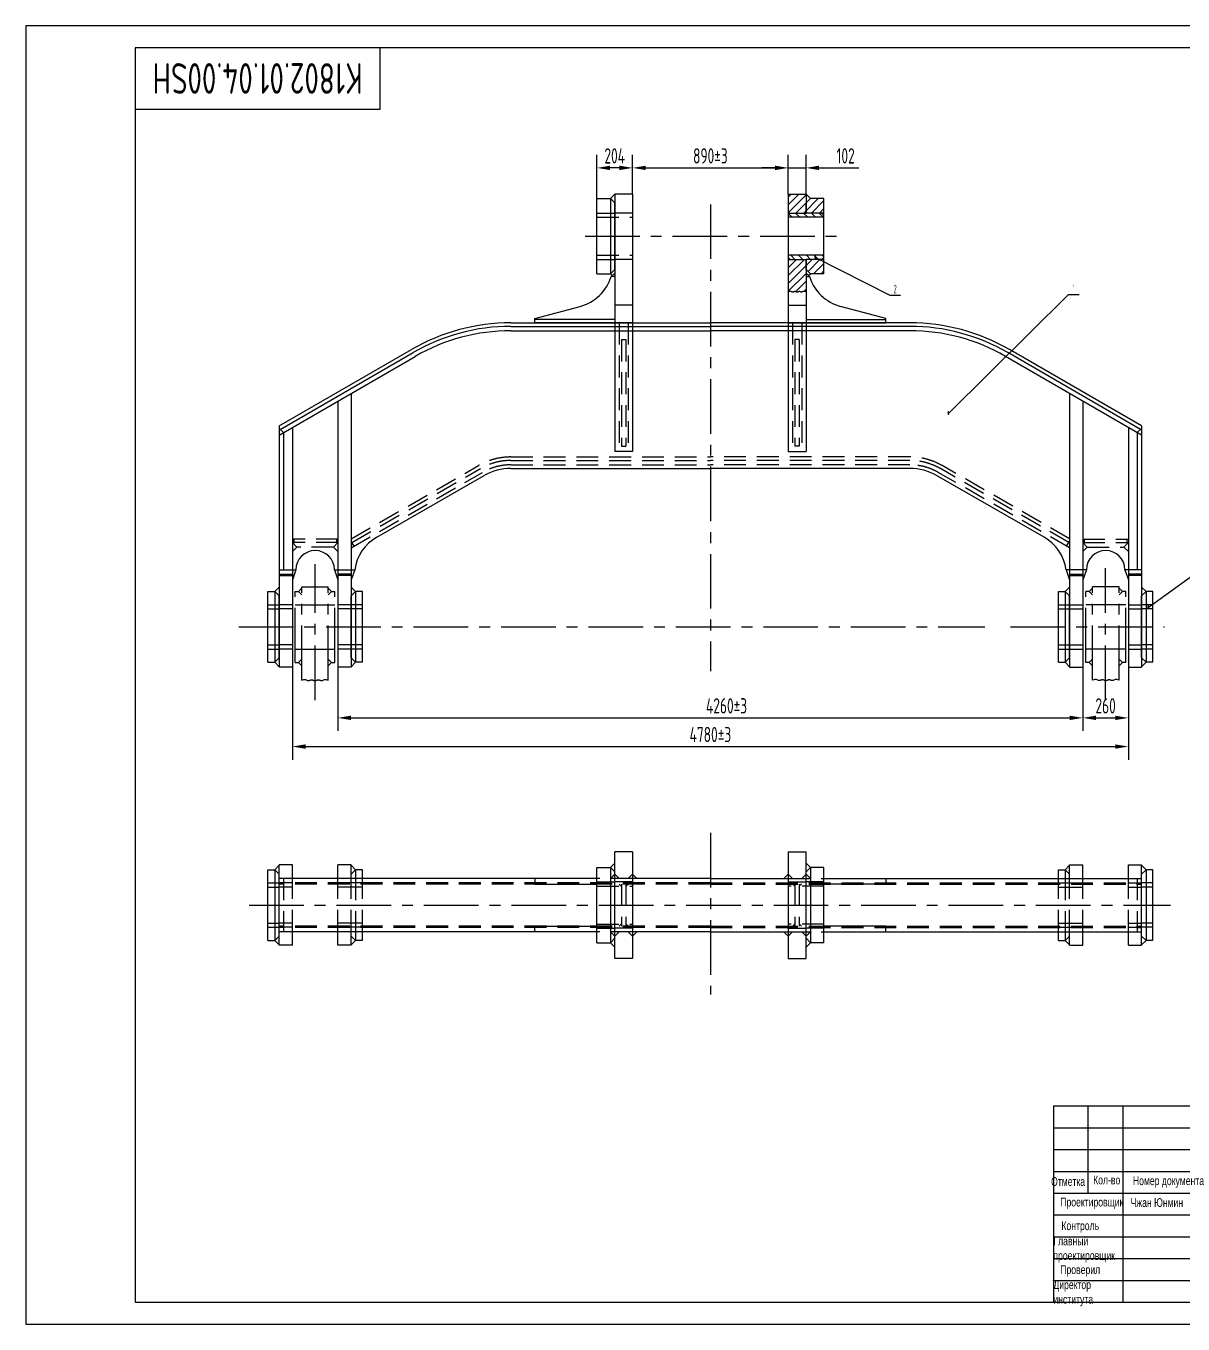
# Model space of a CAD drawing. Header units: millimetres. Extents: x 0 to 10500, y 0 to 7425.
# Drawn here: x 0 to 6616, y 0 to 7425 of the extents above; entities that cross this region are included whole.
import ezdxf
from ezdxf.enums import TextEntityAlignment as Align

# ---------------------------------------------------------------- set-up
doc = ezdxf.new("R2010")
doc.units = ezdxf.units.MM
doc.header["$LTSCALE"] = 250
for name, pattern in [('F', [0.75, 0.5, -0.25]), ('G', [2, 1.25, -0.25, 0.25, -0.25]), ('K', [2.5, 1.25, -0.25, 0.25, -0.25, 0.25, -0.25])]:
    doc.linetypes.add(name, pattern=pattern)
for name, color, linetype in [('01', 7, 'Continuous'), ('02', 1, 'Continuous'), ('04', 2, 'F'), ('05', 4, 'G'), ('07', 6, 'K'), ('08', 1, 'Continuous'), ('11', 3, 'Continuous'), ('THICK', 7, 'Continuous')]:
    doc.layers.add(name, color=color, linetype=linetype)
doc.styles.get("Standard").update_dxf_attribs({"font": 'isocp', "width": 0.707, "bigfont": 'intecad.shx'})
doc.dimstyles.new('INTE', dxfattribs={"dimscale": 25, "dimtxt": 3.5, "dimasz": 3, "dimexe": 3, "dimexo": 0, "dimgap": 1, "dimtad": 1, "dimdec": 3, "dimdsep": 46, "dimtxsty": 'Standard', "dimcen": 0, "dimclrd": 1, "dimclre": 1, "dimclrt": 3, "dimaunit": 1, "dimadec": 0, "dimazin": 0, "dimtfac": 1, "dimtdec": 3, "dimtmove": 0, "dimatfit": 0, "dimfxl": 1, "dimarcsym": 0})

# ---------------------------------------------------------------- blocks, each defined once
blk = doc.blocks.new('*D148')
at = {"layer": '08', "color": 1, "lineweight": -2}
for p, q in [((3264.6, 6437.6), (3264.6, 6688.2)), ((3468.6, 6462.6), (3468.6, 6688.2)), ((3393.6, 6613.2), (3339.6, 6613.2))]:
    blk.add_line(p, q, dxfattribs=at)
at = {"layer": '08', "color": 1}
for points in [[(3339.6, 6625.7), (3339.6, 6600.7), (3264.6, 6613.2)], [(3393.6, 6625.7), (3393.6, 6600.7), (3468.6, 6613.2)]]:
    blk.add_solid(points, dxfattribs=at)
at = {"layer": 'Defpoints', "color": 0}
for p in [(3264.6, 6613.2), (3468.6, 6462.6), (3264.6, 6437.6)]:
    blk.add_point(p, dxfattribs=at)
at = {"layer": '08', "color": 3, "insert": (3366.6, 6681.9), "char_height": 87.5, "attachment_point": 5}
blk.add_mtext('204', dxfattribs=at)
blk = doc.blocks.new('*D149')
at = {"layer": '08', "color": 1, "lineweight": -2}
for p, q in [((1523.6, 3757.6), (1523.6, 3228.2)), ((6303.6, 3757.6), (6303.6, 3228.2)), ((1598.6, 3303.2), (6228.6, 3303.2))]:
    blk.add_line(p, q, dxfattribs=at)
at = {"layer": '08', "color": 1}
for points in [[(1598.6, 3315.7), (1598.6, 3290.7), (1523.6, 3303.2)], [(6228.6, 3315.7), (6228.6, 3290.7), (6303.6, 3303.2)]]:
    blk.add_solid(points, dxfattribs=at)
at = {"layer": 'Defpoints', "color": 0}
for p in [(1523.6, 3757.6), (6303.6, 3757.6), (6303.6, 3303.2)]:
    blk.add_point(p, dxfattribs=at)
at = {"layer": '08', "color": 3, "insert": (3913.6, 3371.9), "char_height": 87.5, "attachment_point": 5}
blk.add_mtext('4780%%p3', dxfattribs=at)
blk = doc.blocks.new('*D150')
at = {"layer": '08', "color": 1, "lineweight": -2}
for p, q in [((1783.6, 3757.6), (1783.6, 3392.3)), ((6043.6, 3757.6), (6043.6, 3392.3)), ((1858.6, 3467.3), (5968.6, 3467.3))]:
    blk.add_line(p, q, dxfattribs=at)
at = {"layer": '08', "color": 1}
for points in [[(1858.6, 3479.8), (1858.6, 3454.8), (1783.6, 3467.3)], [(5968.6, 3479.8), (5968.6, 3454.8), (6043.6, 3467.3)]]:
    blk.add_solid(points, dxfattribs=at)
at = {"layer": 'Defpoints', "color": 0}
for p in [(1783.6, 3757.6), (6043.6, 3757.6), (6043.6, 3467.3)]:
    blk.add_point(p, dxfattribs=at)
at = {"layer": '08', "color": 3, "insert": (4006.1, 3536.1), "char_height": 87.5, "attachment_point": 5}
blk.add_mtext('4260%%p3', dxfattribs=at)
blk = doc.blocks.new('uip')
at = {"layer": '07', "color": 6, "linetype": 'K'}
for p, q in [((1537.2, 2065.4), (1556.2, 2084.4)), ((1556.2, 1557.4), (1556.2, 2092.4)), ((1556.2, 2092.4), (1708.2, 2092.4)), ((1708.2, 1557.4), (1708.2, 2092.4)), ((1727.2, 2065.4), (1708.2, 2084.4)), ((1518.2, 1659.4), (1518.2, 2065.4)), ((1518.2, 2065.4), (1537.2, 2065.4)), ((1537.2, 2065.4), (1556.2, 2046.4)), ((1727.2, 2065.4), (1708.2, 2046.4)), ((1727.2, 2065.4), (1746.2, 2065.4)), ((1746.2, 1659.4), (1746.2, 2065.4)), ((1518.2, 1989.4), (1746.2, 1989.4)), ((1518.2, 1735.5), (1746.2, 1735.5)), ((1518.2, 1659.4), (1537.2, 1659.4)), ((1537.2, 1659.4), (1556.2, 1678.4)), ((1537.2, 1659.4), (1556.2, 1640.4)), ((1727.2, 1659.4), (1708.2, 1678.4)), ((1727.2, 1659.4), (1708.2, 1640.4)), ((1727.2, 1659.4), (1746.2, 1659.4))]:
    blk.add_line(p, q, dxfattribs=at)
blk.add_lwpolyline([(1556.2, 1557.4), (1562.9, 1560), (1568.8, 1561.2), (1574, 1561.3), (1578.5, 1560.6), (1582.6, 1559.4), (1586.2, 1558), (1589.5, 1556.7), (1592.6, 1555.8), (1595.5, 1555.6), (1598.3, 1555.9), (1600.9, 1556.6), (1603.5, 1557.5), (1606, 1558.5), (1608.4, 1559.5), (1610.8, 1560.1), (1613.2, 1560.4), (1615.6, 1560.1), (1617.9, 1559.4), (1620.3, 1558.5), (1622.7, 1557.4), (1625.1, 1556.2), (1627.4, 1555.3), (1629.8, 1554.6), (1632.2, 1554.3), (1634.6, 1554.6), (1636.9, 1555.3), (1639.3, 1556.2), (1641.7, 1557.4), (1644.1, 1558.5), (1646.4, 1559.4), (1648.8, 1560.1), (1651.2, 1560.4), (1653.6, 1560.1), (1656, 1559.5), (1658.4, 1558.5), (1660.9, 1557.5), (1663.4, 1556.6), (1666.1, 1555.9), (1668.9, 1555.6), (1671.8, 1555.8), (1674.8, 1556.7), (1678.1, 1558), (1681.8, 1559.4), (1685.8, 1560.6), (1690.4, 1561.3), (1695.6, 1561.2), (1701.5, 1560), (1708.2, 1557.4)], dxfattribs=at)
blk = doc.blocks.new('*D145')
at = {"layer": '08', "color": 1, "lineweight": -2}
for p, q in [((6043.6, 3757.6), (6043.6, 3392.3)), ((6303.6, 3757.6), (6303.6, 3392.3)), ((6118.6, 3467.3), (6228.6, 3467.3))]:
    blk.add_line(p, q, dxfattribs=at)
at = {"layer": '08', "color": 1}
for points in [[(6118.6, 3479.8), (6118.6, 3454.8), (6043.6, 3467.3)], [(6228.6, 3479.8), (6228.6, 3454.8), (6303.6, 3467.3)]]:
    blk.add_solid(points, dxfattribs=at)
at = {"layer": 'Defpoints', "color": 0}
for p in [(6043.6, 3757.6), (6303.6, 3757.6), (6303.6, 3467.3)]:
    blk.add_point(p, dxfattribs=at)
at = {"layer": '08', "color": 3, "insert": (6173.6, 3536.1), "char_height": 87.5, "attachment_point": 5}
blk.add_mtext('260', dxfattribs=at)
blk = doc.blocks.new('*D146')
at = {"layer": '08', "color": 1, "lineweight": -2}
for p, q in [((4358.6, 6462.6), (4358.6, 6688.2)), ((4460.6, 6462.6), (4460.6, 6688.2)), ((4283.6, 6613.2), (4208.6, 6613.2)), ((4358.6, 6613.2), (4460.6, 6613.2)), ((4535.6, 6613.2), (4763.3, 6613.2))]:
    blk.add_line(p, q, dxfattribs=at)
at = {"layer": '08', "color": 1}
for points in [[(4283.6, 6625.7), (4283.6, 6600.7), (4358.6, 6613.2)], [(4535.6, 6625.7), (4535.6, 6600.7), (4460.6, 6613.2)]]:
    blk.add_solid(points, dxfattribs=at)
at = {"layer": 'Defpoints', "color": 0}
for p in [(4460.6, 6613.2), (4358.6, 6462.6), (4460.6, 6462.6)]:
    blk.add_point(p, dxfattribs=at)
at = {"layer": '08', "color": 3, "insert": (4687, 6681.9), "char_height": 87.5, "attachment_point": 5}
blk.add_mtext('102', dxfattribs=at)
blk = doc.blocks.new('*D147')
at = {"layer": '08', "color": 1, "lineweight": -2}
for p, q in [((3468.6, 6462.6), (3468.6, 6688.2)), ((4358.6, 6462.6), (4358.6, 6688.2)), ((3543.6, 6613.2), (4283.6, 6613.2))]:
    blk.add_line(p, q, dxfattribs=at)
at = {"layer": '08', "color": 1}
for points in [[(3543.6, 6625.7), (3543.6, 6600.7), (3468.6, 6613.2)], [(4283.6, 6625.7), (4283.6, 6600.7), (4358.6, 6613.2)]]:
    blk.add_solid(points, dxfattribs=at)
at = {"layer": 'Defpoints', "color": 0}
for p in [(4358.6, 6613.2), (3468.6, 6462.6), (4358.6, 6462.6)]:
    blk.add_point(p, dxfattribs=at)
at = {"layer": '08', "color": 3, "insert": (3913.6, 6681.9), "char_height": 87.5, "attachment_point": 5}
blk.add_mtext('890%%p3', dxfattribs=at)
blk = doc.blocks.new('*U158', base_point=(251.96, 168.31))
at = {"layer": '01'}
for p, q in [((251.96, 168.31), (251.96, 182.31)), ((195.96, 168.31), (251.96, 168.31))]:
    blk.add_line(p, q, dxfattribs=at)
blk = doc.blocks.new('*U159')
at = {"layer": '04'}
blk.add_blockref('*U158', (0, 0), dxfattribs=at)
blk = doc.blocks.new('*U160')
at = {"layer": '01'}
for points in [[(415, 292), (25, 292)], [(25, 292), (25, 5)], [(25, 5), (415, 5)]]:
    blk.add_lwpolyline(points, dxfattribs=at)
at = {"layer": '02'}
for points in [[(420, 297), (0, 297)], [(0, 297), (0, 0)], [(0, 0), (420, 0)]]:
    blk.add_lwpolyline(points, dxfattribs=at)

msp = doc.modelspace()

# ---------------------------------------------------------------- hatches: boundary and pattern name
at = {"layer": '02', "linetype": 'Continuous'}
h = msp.add_hatch(dxfattribs=at)
h.set_pattern_fill('ANSI31', color=1, scale=10, style=0)
h.set_pattern_definition([(45, (382.96, 944.028), (-22.45064, 22.45064), [])])
h.paths.add_polyline_path([(4460.6283, 6412.6071), (4460.6283, 6462.6071), (4358.6283, 6462.6071), (4358.6283, 6355.1071), (4460.6283, 6355.1071)])
h.paths.add_polyline_path([(4460.6283, 6090.1071), (4358.6283, 6090.1071), (4358.6283, 5905.4706), (4363.1211, 5907.2257), (4367.0785, 5908.0365), (4370.5627, 5908.1063), (4373.6361, 5907.6381), (4376.3608, 5906.8353), (4378.7992, 5905.9009), (4381.0134, 5905.0383), (4383.0658, 5904.4506), (4385.0103, 5904.2892), (4386.8676, 5904.4984), (4388.6501, 5904.9706), (4390.3705, 5905.5981), (4392.041, 5906.2735), (4393.6742, 5906.889), (4395.2825, 5907.3373), (4396.8783, 5907.5106), (4398.472, 5907.3353), (4400.0658, 5906.8731), (4401.6595, 5906.2197), (4403.2533, 5905.4706), (4404.847, 5904.7215), (4406.4408, 5904.0681), (4408.0345, 5903.6059), (4409.6283, 5903.4306), (4411.222, 5903.6059), (4412.8158, 5904.0681), (4414.4095, 5904.7215), (4416.0033, 5905.4706), (4417.597, 5906.2197), (4419.1908, 5906.8731), (4420.7845, 5907.3353), (4422.3783, 5907.5106), (4423.9741, 5907.3373), (4425.5824, 5906.889), (4427.2156, 5906.2735), (4428.8861, 5905.5981), (4430.6064, 5904.9706), (4432.389, 5904.4984), (4434.2463, 5904.2892), (4436.1908, 5904.4506), (4438.2432, 5905.0383), (4440.4574, 5905.9009), (4442.8958, 5906.8353), (4445.6205, 5907.6381), (4448.6938, 5908.1063), (4452.1781, 5908.0365), (4456.1355, 5907.2257), (4460.6283, 5905.4706)])
h.paths.add_polyline_path([(4562.6283, 6076.466), (4535.7945, 6090.1071), (4460.6283, 6090.1071), (4460.6283, 6032.6071), (4485.6283, 6007.6071), (4562.6283, 6007.6071)])
h.paths.add_polyline_path([(4562.6283, 6437.6071), (4485.6283, 6437.6071), (4460.6283, 6412.6071), (4460.6283, 6355.1071), (4562.6283, 6355.1071)])
h = msp.add_hatch(dxfattribs=at)
h.set_pattern_fill('ANSI31', color=1, scale=10, angle=90, style=0)
h.set_pattern_definition([(135, (382.96, 944.028), (-22.45064, -22.45064), [])])
h.paths.add_polyline_path([(4562.6283, 6331.1071), (4562.6283, 6344.1071), (4551.6283, 6355.1071), (4460.6283, 6355.1071), (4369.6283, 6355.1071), (4358.6283, 6344.1071), (4358.6283, 6331.1071)])
h.paths.add_polyline_path([(4460.6283, 6090.1071), (4551.6283, 6090.1071), (4562.6283, 6101.1071), (4562.6283, 6114.1071), (4358.6283, 6114.1071), (4358.6283, 6101.1071), (4369.6283, 6090.1071)])
h.paths.add_polyline_path([(4504.8444, 6089.9686), (4523.8082, 6089.9686), (4523.8082, 6114.584), (4504.8444, 6114.584)], flags=9)

# ---------------------------------------------------------------- linework, layer by layer
at = {"layer": '01', "color": 7, "linetype": 'Continuous'}
for p, q in [((3341.6283, 6437.6071), (3366.6283, 6462.6071)), ((4485.6283, 6437.6071), (4460.6283, 6462.6071)), ((3264.6283, 6007.6071), (3264.6283, 6437.6071)), ((3264.6283, 6437.6071), (3341.6283, 6437.6071)), ((3341.6283, 6437.6071), (3341.6283, 6007.6071)), ((3341.6283, 6437.6071), (3366.6283, 6412.6071)), ((3366.6283, 6032.6071), (3366.6283, 6412.6071)), ((4485.6283, 6437.6071), (4460.6283, 6412.6071)), ((4460.6283, 6355.1071), (4460.6283, 6412.6071)), ((4562.6283, 6437.6071), (4485.6283, 6437.6071)), ((4562.6283, 6007.6071), (4562.6283, 6437.6071)), ((4358.6283, 6355.1071), (4460.6283, 6355.1071)), ((4562.6283, 6331.1071), (4358.6283, 6331.1071)), ((4562.6283, 6355.1071), (4460.6283, 6355.1071)), ((4551.6283, 6355.1071), (4562.6283, 6344.1071)), ((4562.6283, 6114.1071), (4358.6283, 6114.1071)), ((4358.6283, 6090.1071), (4460.6283, 6090.1071)), ((4562.6283, 6090.1071), (4460.6283, 6090.1071)), ((4460.6283, 6032.6071), (4460.6283, 6090.1071)), ((4551.6283, 6090.1071), (4562.6283, 6101.1071)), ((3366.6283, 6032.6071), (3341.6283, 6007.6071)), ((4460.6283, 6032.6071), (4485.6283, 6007.6071)), ((3264.6283, 6007.6071), (3341.6283, 6007.6071)), ((3352.2693, 5996.966), (3341.6283, 6007.6071)), ((3366.6283, 6010.6071), (3346.6283, 5991.6071)), ((3366.6283, 5991.6071), (3346.6283, 5991.6071)), ((3366.6283, 5991.6071), (3366.6283, 5726.6071)), ((4460.6283, 6010.6071), (4480.6283, 5991.6071)), ((4460.6283, 5991.6071), (4460.6283, 5726.6071)), ((4460.6283, 5991.6071), (4480.6283, 5991.6071)), ((4474.9873, 5996.966), (4485.6283, 6007.6071)), ((4562.6283, 6007.6071), (4485.6283, 6007.6071)), ((2909.6283, 5751.6071), (3169.1708, 5821.1513)), ((4917.6283, 5751.6071), (4658.0857, 5821.1513)), ((2772.6283, 5726.6071), (3913.6283, 5726.6071)), ((2909.6283, 5726.6071), (2909.6283, 5751.6071)), ((3366.6283, 5745.6071), (2909.6283, 5745.6071)), ((3366.6283, 5726.6071), (2909.6283, 5726.6071)), ((5054.6283, 5726.6071), (3913.6283, 5726.6071)), ((4460.6283, 5745.6071), (4917.6283, 5745.6071)), ((4460.6283, 5726.6071), (4917.6283, 5726.6071)), ((4917.6283, 5726.6071), (4917.6283, 5751.6071)), ((1523.6283, 5129.0775), (1523.6283, 3757.6071)), ((6303.6283, 5129.0775), (6303.6283, 3757.6071)), ((1472.6283, 5099.6071), (1472.6283, 4314.6071)), ((6354.6283, 5099.6071), (6354.6283, 4314.6071)), ((2772.6283, 4894.6071), (3913.6283, 4894.6071)), ((5054.6283, 4894.6071), (3913.6283, 4894.6071)), ((1447.6283, 4314.6071), (1543.6283, 4314.6071)), ((1543.6283, 4314.6071), (1523.6283, 4257.6071)), ((1763.6283, 4314.6071), (1783.6283, 4257.6071)), ((1763.6283, 4314.6071), (1880.0283, 4314.6071)), ((1880.0283, 4314.6071), (1859.6283, 4257.6071)), ((5947.2283, 4314.6071), (5967.6283, 4257.6071)), ((6063.6283, 4314.6071), (5947.2283, 4314.6071)), ((6063.6283, 4314.6071), (6043.6283, 4257.6071)), ((6283.6283, 4314.6071), (6303.6283, 4257.6071)), ((6379.6283, 4314.6071), (6283.6283, 4314.6071)), ((1383.6283, 3785.1071), (1383.6283, 4190.1071)), ((1383.6283, 4190.1071), (1422.6283, 4190.1071)), ((1422.6283, 4190.1071), (1447.6283, 4215.1071)), ((1422.6283, 4190.1071), (1422.6283, 3785.1071)), ((1422.6283, 4190.1071), (1447.6283, 4165.1071)), ((1447.6283, 3810.1071), (1447.6283, 4165.1071)), ((1884.6283, 4190.1071), (1859.6283, 4215.1071)), ((1884.6283, 4190.1071), (1859.6283, 4165.1071)), ((1859.6283, 3810.1071), (1859.6283, 4165.1071)), ((1884.6283, 4190.1071), (1884.6283, 3785.1071)), ((1923.6283, 4190.1071), (1884.6283, 4190.1071)), ((1923.6283, 3785.1071), (1923.6283, 4190.1071)), ((5903.6283, 3785.1071), (5903.6283, 4190.1071)), ((5903.6283, 4190.1071), (5942.6283, 4190.1071)), ((5942.6283, 4190.1071), (5967.6283, 4215.1071)), ((5942.6283, 4190.1071), (5942.6283, 3785.1071)), ((5942.6283, 4190.1071), (5967.6283, 4165.1071)), ((5967.6283, 3810.1071), (5967.6283, 4165.1071)), ((6404.6283, 4190.1071), (6379.6283, 4215.1071)), ((6404.6283, 4190.1071), (6379.6283, 4165.1071)), ((6379.6283, 3810.1071), (6379.6283, 4165.1071)), ((6404.6283, 4190.1071), (6404.6283, 3785.1071)), ((6443.6283, 4190.1071), (6404.6283, 4190.1071)), ((6443.6283, 3785.1071), (6443.6283, 4190.1071)), ((1422.6283, 3785.1071), (1447.6283, 3810.1071)), ((1884.6283, 3785.1071), (1859.6283, 3810.1071)), ((5942.6283, 3785.1071), (5967.6283, 3810.1071)), ((6404.6283, 3785.1071), (6379.6283, 3810.1071)), ((1383.6283, 3785.1071), (1422.6283, 3785.1071)), ((1422.6283, 3785.1071), (1447.6283, 3760.1071)), ((1884.6283, 3785.1071), (1859.6283, 3760.1071)), ((1923.6283, 3785.1071), (1884.6283, 3785.1071)), ((5903.6283, 3785.1071), (5942.6283, 3785.1071)), ((5942.6283, 3785.1071), (5967.6283, 3760.1071)), ((6404.6283, 3785.1071), (6379.6283, 3760.1071)), ((6443.6283, 3785.1071), (6404.6283, 3785.1071)), ((3366.6283, 2091.3279), (3366.6283, 2701.3279)), ((4460.6283, 2091.3279), (4460.6283, 2701.3279)), ((1383.6283, 2193.8279), (1383.6283, 2598.8279)), ((1383.6283, 2598.8279), (1422.6283, 2598.8279)), ((1422.6283, 2598.8279), (1447.6283, 2623.8279)), ((1422.6283, 2598.8279), (1422.6283, 2193.8279)), ((1422.6283, 2598.8279), (1447.6283, 2573.8279)), ((1447.6283, 2166.3279), (1447.6283, 2626.3279)), ((1859.6283, 2548.8279), (1859.6283, 2626.3279)), ((1884.6283, 2598.8279), (1859.6283, 2623.8279)), ((1884.6283, 2598.8279), (1859.6283, 2573.8279)), ((1884.6283, 2598.8279), (1884.6283, 2548.8279)), ((1923.6283, 2598.8279), (1884.6283, 2598.8279)), ((1923.6283, 2548.8279), (1923.6283, 2598.8279)), ((3264.6283, 2181.3279), (3264.6283, 2611.3279)), ((3264.6283, 2611.3279), (3341.6283, 2611.3279)), ((3341.6283, 2611.3279), (3366.6283, 2636.3279)), ((3341.6283, 2611.3279), (3341.6283, 2181.3279)), ((3341.6283, 2611.3279), (3366.6283, 2586.3279)), ((4485.6283, 2611.3279), (4460.6283, 2636.3279)), ((4485.6283, 2611.3279), (4460.6283, 2586.3279)), ((4485.6283, 2611.3279), (4485.6283, 2181.3279)), ((4562.6283, 2611.3279), (4485.6283, 2611.3279)), ((4562.6283, 2181.3279), (4562.6283, 2611.3279)), ((5903.6283, 2598.8279), (5942.6283, 2598.8279)), ((5903.6283, 2548.8279), (5903.6283, 2598.8279)), ((5942.6283, 2598.8279), (5967.6283, 2623.8279)), ((5942.6283, 2598.8279), (5967.6283, 2573.8279)), ((5942.6283, 2598.8279), (5942.6283, 2548.8279)), ((5967.6283, 2548.8279), (5967.6283, 2626.3279)), ((6379.6283, 2166.3279), (6379.6283, 2626.3279)), ((6404.6283, 2598.8279), (6379.6283, 2623.8279)), ((6404.6283, 2598.8279), (6379.6283, 2573.8279)), ((6404.6283, 2598.8279), (6404.6283, 2193.8279)), ((6443.6283, 2598.8279), (6404.6283, 2598.8279)), ((6443.6283, 2193.8279), (6443.6283, 2598.8279)), ((3264.6283, 2548.8279), (1447.6283, 2548.8279)), ((2909.6283, 2548.8279), (2909.6283, 2516.8279)), ((3913.6283, 2548.8279), (3468.6283, 2548.8279)), ((3913.6283, 2548.8279), (4358.6283, 2548.8279)), ((4562.6283, 2548.8279), (6379.6283, 2548.8279)), ((4917.6283, 2548.8279), (4917.6283, 2516.8279)), ((2909.6283, 2516.8279), (3264.6283, 2516.8279)), ((4917.6283, 2516.8279), (4562.6283, 2516.8279)), ((3264.6283, 2243.8279), (1447.6283, 2243.8279)), ((1859.6283, 2166.3279), (1859.6283, 2243.8279)), ((1884.6283, 2243.8279), (1884.6283, 2193.8279)), ((1923.6283, 2193.8279), (1923.6283, 2243.8279)), ((2909.6283, 2275.8279), (3264.6283, 2275.8279)), ((2909.6283, 2243.8279), (2909.6283, 2275.8279)), ((3913.6283, 2243.8279), (3468.6283, 2243.8279)), ((3913.6283, 2243.8279), (4358.6283, 2243.8279)), ((4917.6283, 2275.8279), (4562.6283, 2275.8279)), ((4562.6283, 2243.8279), (6379.6283, 2243.8279)), ((4917.6283, 2243.8279), (4917.6283, 2275.8279)), ((5903.6283, 2193.8279), (5903.6283, 2243.8279)), ((5942.6283, 2243.8279), (5942.6283, 2193.8279)), ((5967.6283, 2166.3279), (5967.6283, 2243.8279)), ((1383.6283, 2193.8279), (1422.6283, 2193.8279)), ((1422.6283, 2193.8279), (1447.6283, 2218.8279)), ((1422.6283, 2193.8279), (1447.6283, 2168.8279)), ((1884.6283, 2193.8279), (1859.6283, 2218.8279)), ((1884.6283, 2193.8279), (1859.6283, 2168.8279)), ((1923.6283, 2193.8279), (1884.6283, 2193.8279)), ((3264.6283, 2181.3279), (3341.6283, 2181.3279)), ((3366.6283, 2206.3279), (3341.6283, 2181.3279)), ((3366.6283, 2156.3279), (3341.6283, 2181.3279)), ((4460.6283, 2206.3279), (4485.6283, 2181.3279)), ((4460.6283, 2156.3279), (4485.6283, 2181.3279)), ((4562.6283, 2181.3279), (4485.6283, 2181.3279)), ((5903.6283, 2193.8279), (5942.6283, 2193.8279)), ((5942.6283, 2193.8279), (5967.6283, 2218.8279)), ((5942.6283, 2193.8279), (5967.6283, 2168.8279)), ((6404.6283, 2193.8279), (6379.6283, 2218.8279)), ((6404.6283, 2193.8279), (6379.6283, 2168.8279)), ((6443.6283, 2193.8279), (6404.6283, 2193.8279))]:
    msp.add_line(p, q, dxfattribs=at)
at = {"layer": '01'}
for p, q in [((3468.6283, 6462.6071), (3366.6283, 6462.6071)), ((3366.6283, 6462.6071), (3366.6283, 4990.6071)), ((3468.6283, 6462.6071), (3468.6283, 4990.6071)), ((4358.6283, 6462.6071), (4358.6283, 4990.6071)), ((4358.6283, 6462.6071), (4460.6283, 6462.6071)), ((4460.6283, 6462.6071), (4460.6283, 6355.1071)), ((4369.6283, 6355.1071), (4358.6283, 6344.1071)), ((4358.6283, 6101.1071), (4369.6283, 6090.1071)), ((4460.6283, 6090.1071), (4460.6283, 4990.6071)), ((2772.6283, 5706.6071), (3913.6283, 5706.6071)), ((2772.6283, 5681.6071), (3913.6283, 5681.6071)), ((5054.6283, 5706.6071), (3913.6283, 5706.6071)), ((5054.6283, 5681.6071), (3913.6283, 5681.6071)), ((1447.6283, 5137.1336), (2203.7585, 5574.0643)), ((6379.6283, 5137.1336), (5623.4981, 5574.0643)), ((1447.6283, 5085.1608), (2226.2731, 5535.1016)), ((1453.6889, 5117.5367), (2213.765, 5556.7476)), ((6379.6283, 5085.1608), (5600.9835, 5535.1016)), ((6373.5677, 5117.5367), (5613.4916, 5556.7476)), ((1783.6283, 5279.3188), (1783.6283, 3757.6071)), ((1859.6283, 5323.2355), (1859.6283, 3757.6071)), ((5967.6283, 5323.2355), (5967.6283, 3757.6071)), ((6043.6283, 5279.3188), (6043.6283, 3757.6071)), ((1447.6283, 5137.1336), (1447.6283, 3757.6071)), ((1447.6283, 5123.2742), (1472.6283, 5099.6071)), ((6379.6283, 5123.2742), (6354.6283, 5099.6071)), ((6379.6283, 5137.1336), (6379.6283, 3757.6071)), ((3468.6283, 4990.6071), (3366.6283, 4990.6071)), ((4358.6283, 4990.6071), (4460.6283, 4990.6071)), ((2005.5943, 4500.7196), (2620.7017, 4854.075)), ((5821.6623, 4500.7196), (5206.5549, 4854.075)), ((1447.6283, 4289.6071), (1523.6283, 4289.6071)), ((1447.6283, 4281.0327), (1523.6283, 4281.0327)), ((1859.6283, 4289.6071), (1783.6283, 4289.6071)), ((1859.6283, 4281.0327), (1783.6283, 4281.0327)), ((5967.6283, 4289.6071), (6043.6283, 4289.6071)), ((5967.6283, 4281.0327), (6043.6283, 4281.0327)), ((6379.6283, 4289.6071), (6303.6283, 4289.6071)), ((6379.6283, 4281.0327), (6303.6283, 4281.0327)), ((1523.6283, 3757.6071), (1447.6283, 3757.6071)), ((1859.6283, 3757.6071), (1783.6283, 3757.6071)), ((5967.6283, 3757.6071), (6043.6283, 3757.6071)), ((6303.6283, 3757.6071), (6379.6283, 3757.6071)), ((3468.6283, 2701.3279), (3366.6283, 2701.3279)), ((3468.6283, 2701.3279), (3468.6283, 2091.3279)), ((4358.6283, 2701.3279), (4358.6283, 2091.3279)), ((4358.6283, 2701.3279), (4460.6283, 2701.3279)), ((1523.6283, 2626.3279), (1447.6283, 2626.3279)), ((1523.6283, 2548.8279), (1523.6283, 2626.3279)), ((1783.6283, 2548.8279), (1783.6283, 2626.3279)), ((1859.6283, 2626.3279), (1783.6283, 2626.3279)), ((5967.6283, 2626.3279), (6043.6283, 2626.3279)), ((6043.6283, 2548.8279), (6043.6283, 2626.3279)), ((6303.6283, 2626.3279), (6379.6283, 2626.3279)), ((6303.6283, 2548.8279), (6303.6283, 2626.3279)), ((3468.6283, 2573.8279), (3493.6283, 2548.8279)), ((4358.6283, 2573.8279), (4333.6283, 2548.8279)), ((1523.6283, 2166.3279), (1523.6283, 2243.8279)), ((1783.6283, 2166.3279), (1783.6283, 2243.8279)), ((3468.6283, 2218.8279), (3493.6283, 2243.8279)), ((4358.6283, 2218.8279), (4333.6283, 2243.8279)), ((6043.6283, 2166.3279), (6043.6283, 2243.8279)), ((6303.6283, 2166.3279), (6303.6283, 2243.8279)), ((1523.6283, 2166.3279), (1447.6283, 2166.3279)), ((1859.6283, 2166.3279), (1783.6283, 2166.3279)), ((5967.6283, 2166.3279), (6043.6283, 2166.3279)), ((6303.6283, 2166.3279), (6379.6283, 2166.3279)), ((3468.6283, 2091.3279), (3366.6283, 2091.3279)), ((4358.6283, 2091.3279), (4460.6283, 2091.3279))]:
    msp.add_line(p, q, dxfattribs=at)
at = {"layer": '01', "color": 7, "linetype": 'Continuous'}
for centre, radius, start, end in [((3103.172, 6067.4624), 255, 285, 342.69418487), ((4724.0846, 6067.4624), 255, 197.30581513, 255), ((2772.6283, 4589.6071), 1137, 90, 120.02152268), ((5054.6283, 4589.6071), 1137, 59.97847732, 90), ((2772.6283, 4589.6071), 1117, 90, 120.02152268), ((2772.6283, 4589.6071), 1092, 90, 120.02152268), ((5054.6283, 4589.6071), 1117, 59.97847732, 90), ((5054.6283, 4589.6071), 1092, 59.97847732, 90), ((2772.6283, 4589.6071), 305, 90, 119.87570175), ((5054.6283, 4589.6071), 305, 60.12429825, 90), ((2132.6149, 4279.6071), 255, 119.87570175, 172.11096977), ((5694.6417, 4279.6071), 255, 7.88903023, 60.12429825)]:
    msp.add_arc(centre, radius, start, end, dxfattribs=at)
at = {"layer": '01'}
for centre in [(1653.6283, 4314.6071), (6173.6283, 4314.6071)]:
    msp.add_arc(centre, 110, 0, 180, dxfattribs=at)
at = {"layer": '02'}
for p, q in [((4513.7056, 6101.3361), (4939.2667, 5884.9998)), ((4939.2667, 5884.9998), (5001.2667, 5884.9998)), ((5274.6146, 5208.5793), (5960.9964, 5888.9631)), ((5960.9964, 5888.9631), (6022.9964, 5888.9631)), ((6416.7611, 4097.7156), (6786.0212, 4365.3682))]:
    msp.add_line(p, q, dxfattribs=at)
msp.add_lwpolyline([(4358.6283, 5905.4706), (4363.1211, 5907.2257), (4367.0785, 5908.0365), (4370.5627, 5908.1063), (4373.6361, 5907.6381), (4376.3608, 5906.8353), (4378.7992, 5905.9009), (4381.0134, 5905.0383), (4383.0658, 5904.4506), (4385.0103, 5904.2892), (4386.8676, 5904.4984), (4388.6501, 5904.9706), (4390.3705, 5905.5981), (4392.041, 5906.2735), (4393.6742, 5906.889), (4395.2825, 5907.3373), (4396.8783, 5907.5106), (4398.472, 5907.3353), (4400.0658, 5906.8731), (4401.6595, 5906.2197), (4403.2533, 5905.4706), (4404.847, 5904.7215), (4406.4408, 5904.0681), (4408.0345, 5903.6059), (4409.6283, 5903.4306), (4411.222, 5903.6059), (4412.8158, 5904.0681), (4414.4095, 5904.7215), (4416.0033, 5905.4706), (4417.597, 5906.2197), (4419.1908, 5906.8731), (4420.7845, 5907.3353), (4422.3783, 5907.5106), (4423.9741, 5907.3373), (4425.5824, 5906.889), (4427.2156, 5906.2735), (4428.8861, 5905.5981), (4430.6064, 5904.9706), (4432.389, 5904.4984), (4434.2463, 5904.2892), (4436.1908, 5904.4506), (4438.2432, 5905.0383), (4440.4574, 5905.9009), (4442.8958, 5906.8353), (4445.6205, 5907.6381), (4448.6938, 5908.1063), (4452.1781, 5908.0365), (4456.1355, 5907.2257), (4460.6283, 5905.4706)], dxfattribs=at)
at = {"layer": '04', "color": 2, "linetype": 'F'}
for p, q in [((3264.6283, 6355.1071), (3366.6283, 6355.1071)), ((3264.6283, 6331.1071), (3468.6283, 6331.1071)), ((3468.6283, 6355.1071), (3366.6283, 6355.1071)), ((3264.6283, 6114.1071), (3468.6283, 6114.1071)), ((3264.6283, 6090.1071), (3366.6283, 6090.1071)), ((3468.6283, 6090.1071), (3366.6283, 6090.1071)), ((3468.6283, 5828.6071), (3366.6283, 5828.6071)), ((4358.6283, 5828.6071), (4460.6283, 5828.6071)), ((3468.6283, 5727.6071), (3366.6283, 5727.6071)), ((3391.6283, 5727.6071), (3391.6283, 4990.6071)), ((3443.6283, 5727.6071), (3443.6283, 4990.6071)), ((4358.6283, 5727.6071), (4460.6283, 5727.6071)), ((4383.6283, 5727.6071), (4383.6283, 4990.6071)), ((4435.6283, 5727.6071), (4435.6283, 4990.6071)), ((3405.1283, 5631.6071), (3405.1283, 5021.6071)), ((3405.1283, 5631.6071), (3430.1283, 5631.6071)), ((3430.1283, 5631.6071), (3430.1283, 5021.6071)), ((4397.1283, 5631.6071), (4397.1283, 5021.6071)), ((4422.1283, 5631.6071), (4397.1283, 5631.6071)), ((4422.1283, 5631.6071), (4422.1283, 5021.6071)), ((3405.1283, 5021.6071), (3430.1283, 5021.6071)), ((4422.1283, 5021.6071), (4397.1283, 5021.6071)), ((1859.6283, 4491.8296), (2588.3239, 4910.4371)), ((2772.6283, 4959.6071), (3913.6283, 4959.6071)), ((2772.6283, 4939.6071), (3913.6283, 4939.6071)), ((2772.6283, 4914.6071), (3913.6283, 4914.6071)), ((5054.6283, 4959.6071), (3913.6283, 4959.6071)), ((5054.6283, 4939.6071), (3913.6283, 4939.6071)), ((5054.6283, 4914.6071), (3913.6283, 4914.6071)), ((5967.6283, 4491.8296), (5238.9327, 4910.4371)), ((1859.6283, 4439.933), (2610.7393, 4871.4172)), ((1863.7108, 4471.1097), (2598.2863, 4893.0949)), ((5967.6283, 4439.933), (5216.5173, 4871.4172)), ((5963.5458, 4471.1097), (5228.9703, 4893.0949)), ((1783.6283, 4489.6071), (1523.6283, 4489.6071)), ((1523.6283, 4489.6071), (1523.6283, 4469.6071)), ((1783.6283, 4469.6071), (1523.6283, 4469.6071)), ((1548.6283, 4444.6071), (1523.6283, 4469.6071)), ((1531.6283, 4489.6071), (1531.6283, 4469.6071)), ((1783.6283, 4469.6071), (1758.6283, 4444.6071)), ((1775.6283, 4489.6071), (1775.6283, 4469.6071)), ((1783.6283, 4489.6071), (1783.6283, 4469.6071)), ((1876.4686, 4449.6071), (1859.6283, 4477.9905)), ((5950.788, 4449.6071), (5967.6283, 4477.9905)), ((6043.6283, 4489.6071), (6303.6283, 4489.6071)), ((6043.6283, 4489.6071), (6043.6283, 4469.6071)), ((6043.6283, 4469.6071), (6303.6283, 4469.6071)), ((6043.6283, 4469.6071), (6068.6283, 4444.6071)), ((6051.6283, 4489.6071), (6051.6283, 4469.6071)), ((6278.6283, 4444.6071), (6303.6283, 4469.6071)), ((6295.6283, 4489.6071), (6295.6283, 4469.6071)), ((6303.6283, 4489.6071), (6303.6283, 4469.6071)), ((1548.6283, 4444.6071), (1523.6283, 4419.6071)), ((1758.6283, 4444.6071), (1548.6283, 4444.6071)), ((1783.6283, 4419.6071), (1758.6283, 4444.6071)), ((6043.6283, 4419.6071), (6068.6283, 4444.6071)), ((6068.6283, 4444.6071), (6278.6283, 4444.6071)), ((6278.6283, 4444.6071), (6303.6283, 4419.6071)), ((1383.6283, 4114.6071), (1447.6283, 4114.6071)), ((1383.6283, 4090.1071), (1447.6283, 4090.1071)), ((1523.6283, 4114.6071), (1447.6283, 4114.6071)), ((1523.6283, 4090.1071), (1447.6283, 4090.1071)), ((1859.6283, 4114.6071), (1783.6283, 4114.6071)), ((1859.6283, 4090.1071), (1783.6283, 4090.1071)), ((1923.6283, 4114.6071), (1859.6283, 4114.6071)), ((1923.6283, 4090.1071), (1859.6283, 4090.1071)), ((5903.6283, 4114.6071), (5967.6283, 4114.6071)), ((5903.6283, 4090.1071), (5967.6283, 4090.1071)), ((5967.6283, 4114.6071), (6043.6283, 4114.6071)), ((5967.6283, 4090.1071), (6043.6283, 4090.1071)), ((6303.6283, 4114.6071), (6379.6283, 4114.6071)), ((6303.6283, 4090.1071), (6379.6283, 4090.1071)), ((6443.6283, 4114.6071), (6379.6283, 4114.6071)), ((6443.6283, 4090.1071), (6379.6283, 4090.1071)), ((1383.6283, 3885.1071), (1447.6283, 3885.1071)), ((1523.6283, 3885.1071), (1447.6283, 3885.1071)), ((1859.6283, 3885.1071), (1783.6283, 3885.1071)), ((1923.6283, 3885.1071), (1859.6283, 3885.1071)), ((5903.6283, 3885.1071), (5967.6283, 3885.1071)), ((5967.6283, 3885.1071), (6043.6283, 3885.1071)), ((6303.6283, 3885.1071), (6379.6283, 3885.1071)), ((6443.6283, 3885.1071), (6379.6283, 3885.1071)), ((1383.6283, 3860.6071), (1447.6283, 3860.6071)), ((1523.6283, 3860.6071), (1447.6283, 3860.6071)), ((1859.6283, 3860.6071), (1783.6283, 3860.6071)), ((1923.6283, 3860.6071), (1859.6283, 3860.6071)), ((5903.6283, 3860.6071), (5967.6283, 3860.6071)), ((5967.6283, 3860.6071), (6043.6283, 3860.6071)), ((6303.6283, 3860.6071), (6379.6283, 3860.6071)), ((6443.6283, 3860.6071), (6379.6283, 3860.6071)), ((1472.6283, 2548.8279), (1472.6283, 2243.8279)), ((1523.6283, 2243.8279), (1523.6283, 2548.8279)), ((1783.6283, 2243.8279), (1783.6283, 2548.8279)), ((1859.6283, 2243.8279), (1859.6283, 2548.8279)), ((1884.6283, 2548.8279), (1884.6283, 2243.8279)), ((1923.6283, 2243.8279), (1923.6283, 2548.8279)), ((3468.6283, 2548.8279), (3264.6283, 2548.8279)), ((3264.6283, 2528.8279), (3366.6283, 2528.8279)), ((3468.6283, 2528.8279), (3366.6283, 2528.8279)), ((4358.6283, 2548.8279), (4562.6283, 2548.8279)), ((4358.6283, 2528.8279), (4460.6283, 2528.8279)), ((4562.6283, 2528.8279), (4460.6283, 2528.8279)), ((5903.6283, 2243.8279), (5903.6283, 2548.8279)), ((5942.6283, 2548.8279), (5942.6283, 2243.8279)), ((5967.6283, 2243.8279), (5967.6283, 2548.8279)), ((6043.6283, 2243.8279), (6043.6283, 2548.8279)), ((6303.6283, 2243.8279), (6303.6283, 2548.8279)), ((6354.6283, 2548.8279), (6354.6283, 2243.8279)), ((1383.6283, 2523.3279), (1447.6283, 2523.3279)), ((1383.6283, 2498.8279), (1447.6283, 2498.8279)), ((3913.6283, 2523.8279), (1447.6283, 2523.8279)), ((1523.6283, 2523.3279), (1447.6283, 2523.3279)), ((3913.6283, 2516.8279), (1447.6283, 2516.8279)), ((1523.6283, 2498.8279), (1447.6283, 2498.8279)), ((1859.6283, 2523.3279), (1783.6283, 2523.3279)), ((1859.6283, 2498.8279), (1783.6283, 2498.8279)), ((1923.6283, 2523.3279), (1859.6283, 2523.3279)), ((1923.6283, 2498.8279), (1859.6283, 2498.8279)), ((3264.6283, 2504.8279), (3468.6283, 2504.8279)), ((3392.1283, 2516.8279), (3405.1283, 2503.8279)), ((3405.1283, 2516.8279), (3405.1283, 2275.8279)), ((3430.1283, 2516.8279), (3430.1283, 2275.8279)), ((3430.1283, 2503.8279), (3443.1283, 2516.8279)), ((3913.6283, 2523.8279), (6379.6283, 2523.8279)), ((3913.6283, 2516.8279), (6379.6283, 2516.8279)), ((4562.6283, 2504.8279), (4358.6283, 2504.8279)), ((4397.1283, 2503.8279), (4384.1283, 2516.8279)), ((4397.1283, 2516.8279), (4397.1283, 2275.8279)), ((4422.1283, 2516.8279), (4422.1283, 2275.8279)), ((4435.1283, 2516.8279), (4422.1283, 2503.8279)), ((5903.6283, 2523.3279), (5967.6283, 2523.3279)), ((5903.6283, 2498.8279), (5967.6283, 2498.8279)), ((5967.6283, 2523.3279), (6043.6283, 2523.3279)), ((5967.6283, 2498.8279), (6043.6283, 2498.8279)), ((6303.6283, 2523.3279), (6379.6283, 2523.3279)), ((6303.6283, 2498.8279), (6379.6283, 2498.8279)), ((6443.6283, 2523.3279), (6379.6283, 2523.3279)), ((6443.6283, 2498.8279), (6379.6283, 2498.8279)), ((1383.6283, 2293.8279), (1447.6283, 2293.8279)), ((1383.6283, 2269.3279), (1447.6283, 2269.3279)), ((1523.6283, 2293.8279), (1447.6283, 2293.8279)), ((3913.6283, 2275.8279), (1447.6283, 2275.8279)), ((1523.6283, 2269.3279), (1447.6283, 2269.3279)), ((3913.6283, 2268.8279), (1447.6283, 2268.8279)), ((1859.6283, 2293.8279), (1783.6283, 2293.8279)), ((1859.6283, 2269.3279), (1783.6283, 2269.3279)), ((1923.6283, 2293.8279), (1859.6283, 2293.8279)), ((1923.6283, 2269.3279), (1859.6283, 2269.3279)), ((3264.6283, 2287.8279), (3468.6283, 2287.8279)), ((3264.6283, 2263.8279), (3366.6283, 2263.8279)), ((3468.6283, 2243.8279), (3264.6283, 2243.8279)), ((3468.6283, 2263.8279), (3366.6283, 2263.8279)), ((3405.1283, 2288.8279), (3392.1283, 2275.8279)), ((3430.1283, 2288.8279), (3443.1283, 2275.8279)), ((3913.6283, 2275.8279), (6379.6283, 2275.8279)), ((3913.6283, 2268.8279), (6379.6283, 2268.8279)), ((4562.6283, 2287.8279), (4358.6283, 2287.8279)), ((4358.6283, 2263.8279), (4460.6283, 2263.8279)), ((4358.6283, 2243.8279), (4562.6283, 2243.8279)), ((4397.1283, 2288.8279), (4384.1283, 2275.8279)), ((4422.1283, 2288.8279), (4435.1283, 2275.8279)), ((4562.6283, 2263.8279), (4460.6283, 2263.8279)), ((5903.6283, 2293.8279), (5967.6283, 2293.8279)), ((5903.6283, 2269.3279), (5967.6283, 2269.3279)), ((5967.6283, 2293.8279), (6043.6283, 2293.8279)), ((5967.6283, 2269.3279), (6043.6283, 2269.3279)), ((6303.6283, 2293.8279), (6379.6283, 2293.8279)), ((6303.6283, 2269.3279), (6379.6283, 2269.3279)), ((6443.6283, 2293.8279), (6379.6283, 2293.8279)), ((6443.6283, 2269.3279), (6379.6283, 2269.3279))]:
    msp.add_line(p, q, dxfattribs=at)
at = {"layer": '04'}
for p, q in [((3366.6283, 2573.8279), (3341.6283, 2548.8279)), ((3366.6283, 2573.8279), (3391.6283, 2548.8279)), ((3468.6283, 2573.8279), (3443.6283, 2548.8279)), ((4358.6283, 2573.8279), (4383.6283, 2548.8279)), ((4460.6283, 2573.8279), (4435.6283, 2548.8279)), ((4460.6283, 2573.8279), (4485.6283, 2548.8279)), ((3366.6283, 2218.8279), (3341.6283, 2243.8279)), ((3366.6283, 2218.8279), (3391.6283, 2243.8279)), ((3468.6283, 2218.8279), (3443.6283, 2243.8279)), ((4358.6283, 2218.8279), (4383.6283, 2243.8279)), ((4460.6283, 2218.8279), (4435.6283, 2243.8279)), ((4460.6283, 2218.8279), (4485.6283, 2243.8279))]:
    msp.add_line(p, q, dxfattribs=at)
at = {"layer": '04', "color": 2, "linetype": 'F'}
for centre, radius, start, end in [((2772.6283, 4589.6071), 370, 90, 119.87570175), ((2772.6283, 4589.6071), 350, 90, 119.87570175), ((2772.6283, 4589.6071), 325, 90, 119.87570175), ((5054.6283, 4589.6071), 370, 60.12429825, 90), ((5054.6283, 4589.6071), 350, 60.12429825, 90), ((5054.6283, 4589.6071), 325, 60.12429825, 90)]:
    msp.add_arc(centre, radius, start, end, dxfattribs=at)
at = {"layer": '05', "color": 4, "linetype": 'G'}
for p, q in [((3913.6283, 6404.6141), (3913.6283, 3734.964)), ((1653.6283, 3568.2192), (1653.6283, 4346.3125)), ((6173.6283, 3568.2192), (6173.6283, 4323.2146)), ((4844.8588, 3987.6071), (4905.8441, 3987.6071)), ((3913.6283, 2810.1324), (3913.6283, 1884.1175)), ((1275.4891, 2396.3279), (6544.5163, 2396.3279))]:
    msp.add_line(p, q, dxfattribs=at)
at = {"layer": '05'}
for p, q in [((3197.4494, 6222.6071), (4691.8158, 6222.6071)), ((1216.3878, 3987.6071), (5483.498, 3987.6071)), ((5630.352, 3987.6071), (6510.7806, 3987.6071))]:
    msp.add_line(p, q, dxfattribs=at)
at = {"layer": 'THICK'}
for p, q in [((5875, 1247.66), (5875, 125)), ((5875, 1247.66), (10365.64, 1247.66)), ((6074.5194, 1247.1185), (6074.5194, 1247.66)), ((6074.584, 748.7), (6074.584, 1247.66)), ((6274.168, 125), (6274.168, 1247.66)), ((5875, 873.44), (7371.88, 873.44)), ((5875, 748.7), (7371.88, 748.7)), ((5875, 125), (10365.64, 125))]:
    msp.add_line(p, q, dxfattribs=at)
at = {"layer": 'THICK', "color": 3}
for p, q in [((5875, 1122.92), (7371.88, 1122.92)), ((5875, 998.18), (7371.88, 998.18)), ((5875, 623.96), (7371.88, 623.96)), ((5875, 499.22), (7371.88, 499.22)), ((5875, 374.48), (7371.88, 374.48)), ((5875, 249.74), (7371.88, 249.74))]:
    msp.add_line(p, q, dxfattribs=at)
for p in [(5875, 249.74), (5875, 125)]:
    msp.add_point(p, dxfattribs=at)

# ---------------------------------------------------------------- block references
at = {"layer": '01', "xscale": 25, "yscale": 25, "zscale": 25}
msp.add_blockref('*U160', (0, 0), dxfattribs=at)
at = {"layer": '01', "xscale": 25, "yscale": 25}
msp.add_blockref('*U159', (2025, 6950), dxfattribs=at)
at = {"layer": '01'}
msp.add_blockref('uip', (20.4506, 2125.2543), dxfattribs=at)
at = {"layer": '01', "xscale": -1}
msp.add_blockref('uip', (7806.806, 2125.2543), dxfattribs=at)

# ---------------------------------------------------------------- texts
at = {"layer": '01', "char_height": 50, "attachment_point": 1}
for s, insert in [('{\\fArial|b0|i0|c204|p34;Отметка}', (5861.9147, 840.316)), ('{\\fArial|b0|i0|c204|p34;Кол-во}', (6102.2989, 849.0496)), ('{\\fArial|b0|i0|c204|p34;Номер документа}', (6329.5713, 844.6828)), ('{\\fArial|b0|i0|c204|p34;Проектировщик}', (5914.3621, 722.4112)), ('{\\fArial|b0|i0|c204|p34;\\C3;Чжан Юнмин}', (6316.4461, 720.0539)), ('{\\fArial|b0|i0|c204|p34;Контроль}', (5920.918, 587.0392)), ('{\\fArial|b0|i0|c204|p34;Проверил}', (5914.3621, 335.9458)), ('{\\fArial|b0|i0|c204|p34;Директор\\Pинститута}', (5875, 250))]:
    msp.add_mtext(s, dxfattribs=dict(at, insert=insert))
at = {"layer": '01', "insert": (5875, 500), "char_height": 50, "width": 26.250263, "attachment_point": 1}
msp.add_mtext('{\\fArial|b0|i0|c204|p34;Главный\\Pпроектировщик}', dxfattribs=at)
at = {"layer": '02', "width": 0.605172}
for p, p2 in [((4507.7056, 6091.3361), (4519.7056, 6091.3361)), ((5268.6146, 5198.5793), (5280.6146, 5198.5793)), ((6410.7611, 4087.7156), (6422.7611, 4087.7156))]:
    msp.add_text('●', height=20, dxfattribs=at).set_placement(p, p2, align=Align.FIT)
at = {"layer": '11', "width": 0.696239}
msp.add_text('K1802.01.04.00SH', height=175, rotation=180, dxfattribs=at).set_placement((1925.3756, 7212.5), (724.6244, 7212.5), align=Align.FIT)
at = {"layer": '11'}
for s, width, p, p2 in [('2', 0.562593, (4961.7725, 5894.9998), (4978.7608, 5894.9998)), ('1', 0.404, (5988.4969, 5898.9631), (5995.4959, 5898.9631))]:
    msp.add_text(s, height=49.4975, dxfattribs=dict(at, width=width)).set_placement(p, p2, align=Align.FIT)

# ---------------------------------------------------------------- dimensions: what is measured, and where the dimension line sits
at = {"layer": '08'}
for base, p1, p2, picture, middle in [((3264.6283, 6613.1691), (3468.6283, 6462.6071), (3264.6283, 6437.6071), '*D148', (3366.6283, 6681.9277)), ((4460.6283, 6613.1691), (4358.6283, 6462.6071), (4460.6283, 6462.6071), '*D146', (4686.976, 6681.9277)), ((6303.6283, 3467.3182), (6043.6283, 3757.6071), (6303.6283, 3757.6071), '*D145', (6173.6283, 3536.0768))]:
    dim = msp.add_linear_dim(base=base, p1=p1, p2=p2, dimstyle='INTE', dxfattribs=at)
    dim.commit()
    dim.dimension.update_dxf_attribs({"geometry": picture, "text_midpoint": middle})
for base, p1, p2, picture, middle in [((4358.6283, 6613.1691), (3468.6283, 6462.6071), (4358.6283, 6462.6071), '*D147', (3913.6283, 6681.9191)), ((6303.6283, 3303.1825), (1523.6283, 3757.6071), (6303.6283, 3757.6071), '*D149', (3913.6283, 3371.9325))]:
    dim = msp.add_linear_dim(base=base, p1=p1, p2=p2, text='<>%%p3', dimstyle='INTE', dxfattribs=at)
    dim.commit()
    dim.dimension.update_dxf_attribs({"geometry": picture, "text_midpoint": middle})
dim = msp.add_linear_dim(base=(6043.6283, 3467.3182), p1=(1783.6283, 3757.6071), p2=(6043.6283, 3757.6071), text='<>%%p3', dimstyle='INTE', dxfattribs=at)
dim.commit()
dim.dimension.update_dxf_attribs({"geometry": '*D150', "text_midpoint": (4006.0789, 3467.3182), "dimtype": 160})

doc.saveas('drawing.dxf')
